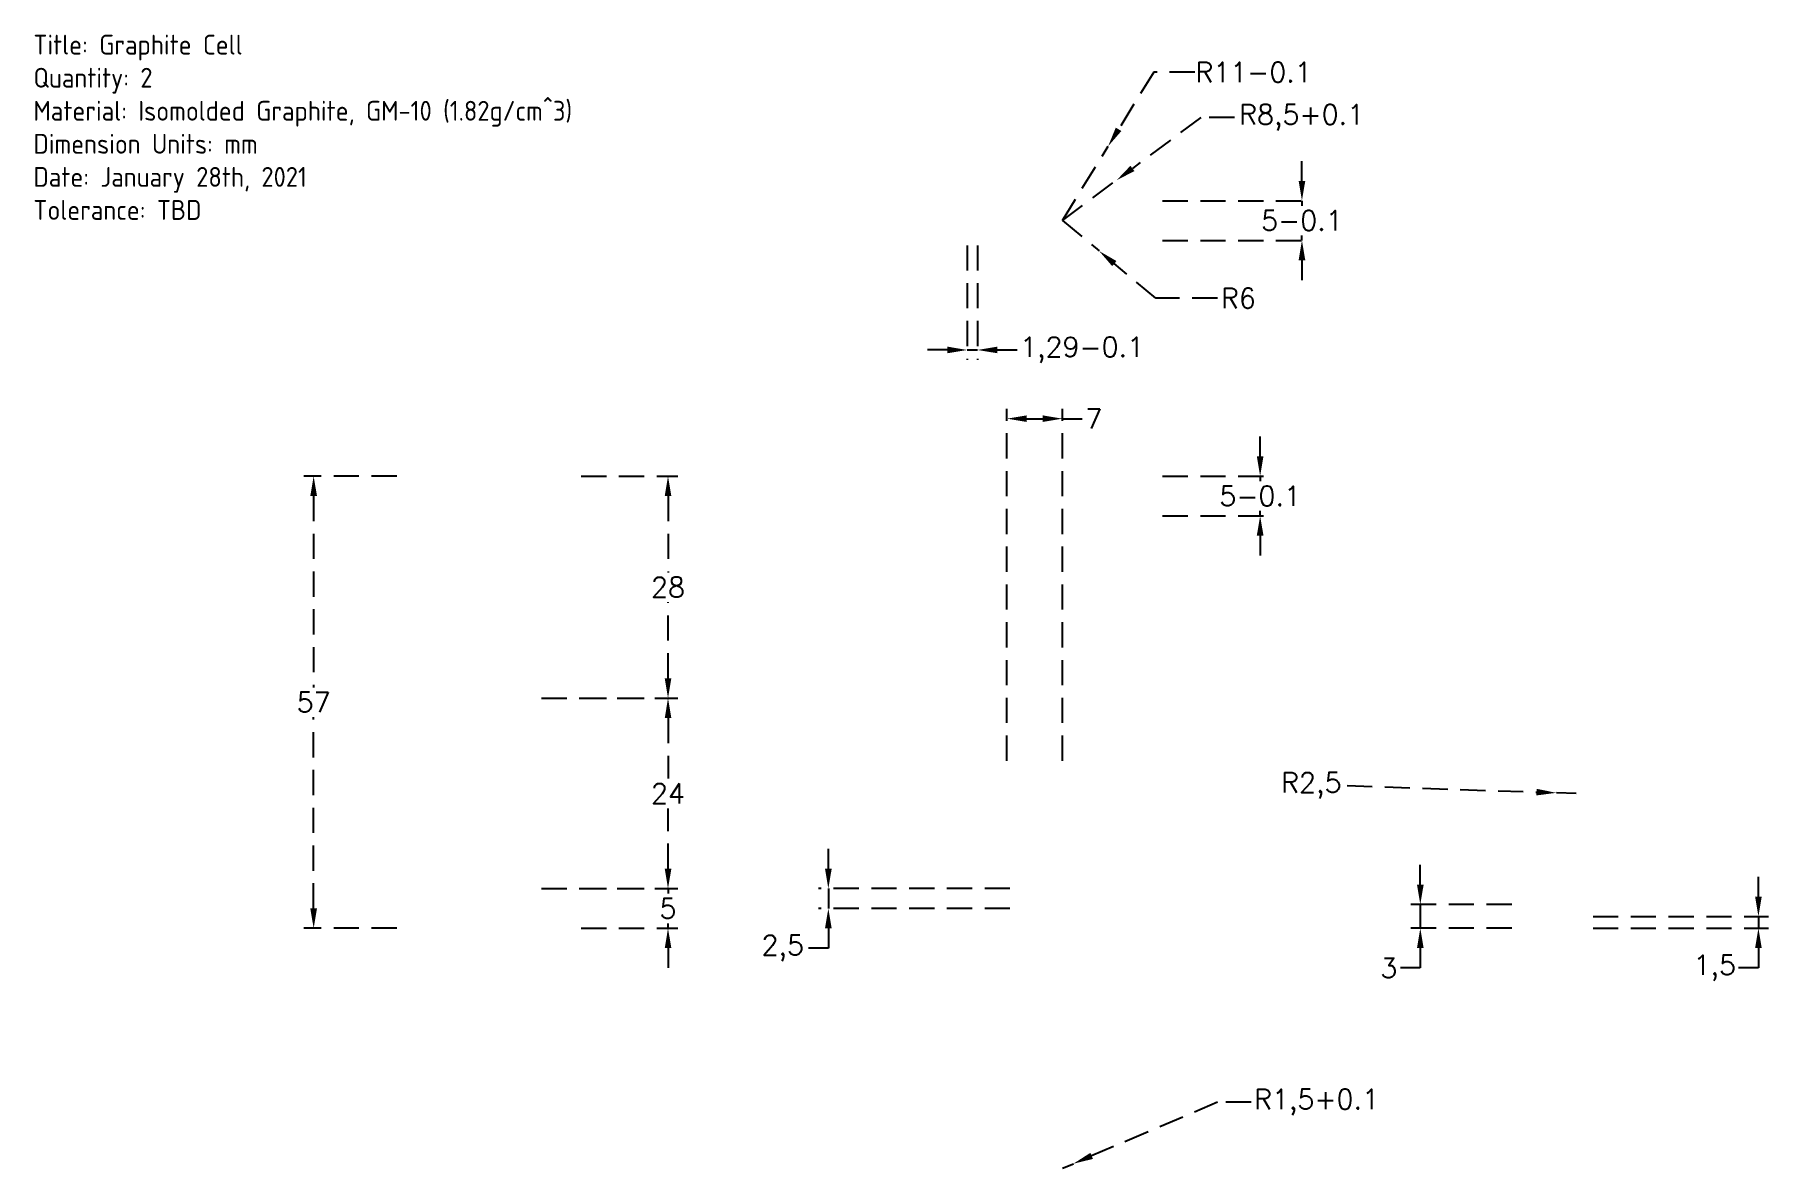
# Paper-space layout 'Cell' of a CAD drawing. Header units: millimetres. Extents: x 11 to 230, y 26 to 169.
import ezdxf

# ---------------------------------------------------------------- set-up
doc = ezdxf.new("R2010")
doc.units = ezdxf.units.MM
doc.linetypes.add('HIDDEN2', pattern=[4.7625, 3.175, -1.5875])
doc.layers.add('Cell', color=46, linetype='Continuous')
doc.layers.add('Heater', color=11, linetype='Continuous')
doc.styles.add('ISO Proportional', font='isocp.shx')
doc.styles.get("Standard").update_dxf_attribs({"font": 'simplex.shx'})
doc.dimstyles.new('ISO-25', dxfattribs={"dimtxt": 2.5, "dimasz": 2.5, "dimexe": 1.25, "dimexo": 0.625, "dimtad": 0, "dimtih": 1, "dimtoh": 1, "dimtxsty": 'Standard', "dimcen": 0, "dimadec": 0, "dimazin": 0, "dimtp": 0.1, "dimtm": 0.1, "dimtfac": 1, "dimtmove": 0, "dimatfit": 3, "dimfxl": 1, "dimarcsym": 0})

# ---------------------------------------------------------------- blocks, each defined once
blk = doc.blocks.new('*D20')
at = {"layer": 'Cell', "color": 0, "linetype": 'HIDDEN2', "lineweight": -2, "transparency": 16777216}
for p, q in [((152.13, 163.79), (147.69, 156.58)), ((157.31, 163.79), (152.13, 163.79)), ((140.62, 145.09), (146.38, 154.45))]:
    blk.add_line(p, q, dxfattribs=at)
at = {"layer": 'Cell', "color": 0, "lineweight": 5, "transparency": 16777216}
blk.add_solid([(147.34, 156.8), (148.05, 156.37), (146.38, 154.45)], dxfattribs=at)
at = {"layer": 'Defpoints', "color": 0, "lineweight": 5, "transparency": 16777216}
for p in [(146.38, 154.45), (140.62, 145.09)]:
    blk.add_point(p, dxfattribs=at)
at = {"layer": 'Cell', "color": 0, "transparency": 16777216, "insert": (164.72, 163.79), "char_height": 2.5, "attachment_point": 5}
blk.add_mtext('R11-0.1', dxfattribs=at)
blk = doc.blocks.new('*D21')
at = {"layer": 'Cell', "color": 0, "linetype": 'HIDDEN2', "lineweight": -2, "transparency": 16777216}
for p, q in [((158.06, 158.08), (149.44, 151.66)), ((162.29, 158.08), (158.06, 158.08)), ((140.62, 145.09), (147.44, 150.16))]:
    blk.add_line(p, q, dxfattribs=at)
at = {"layer": 'Cell', "color": 0, "lineweight": 5, "transparency": 16777216}
blk.add_solid([(149.19, 151.99), (149.69, 151.32), (147.44, 150.16)], dxfattribs=at)
at = {"layer": 'Defpoints', "color": 0, "lineweight": 5, "transparency": 16777216}
for p in [(147.44, 150.16), (140.62, 145.09)]:
    blk.add_point(p, dxfattribs=at)
at = {"layer": 'Cell', "color": 0, "transparency": 16777216, "insert": (170.77, 158.08), "char_height": 2.5, "attachment_point": 5}
blk.add_mtext('R8,5+0.1', dxfattribs=at)
blk = doc.blocks.new('*D22')
at = {"layer": 'Cell', "color": 0, "linetype": 'HIDDEN2', "lineweight": -2, "transparency": 16777216}
for p, q in [((140.62, 145.09), (145.24, 141.25)), ((152.41, 135.3), (147.16, 139.66)), ((160.15, 135.3), (152.41, 135.3))]:
    blk.add_line(p, q, dxfattribs=at)
at = {"layer": 'Cell', "color": 0, "lineweight": 5, "transparency": 16777216}
blk.add_solid([(147.43, 139.98), (146.89, 139.34), (145.24, 141.25)], dxfattribs=at)
at = {"layer": 'Defpoints', "color": 0, "lineweight": 5, "transparency": 16777216}
for p in [(140.62, 145.09), (145.24, 141.25)]:
    blk.add_point(p, dxfattribs=at)
at = {"layer": 'Cell', "color": 0, "transparency": 16777216, "insert": (162.8, 135.3), "char_height": 2.5, "attachment_point": 5}
blk.add_mtext('R6', dxfattribs=at)
blk = doc.blocks.new('*D23')
at = {"layer": 'Cell', "color": 0, "linetype": 'HIDDEN2', "lineweight": -2, "transparency": 16777216}
for p, q in [((170.81, 150.09), (170.81, 152.59)), ((153.25, 147.59), (172.06, 147.59)), ((170.81, 147.59), (170.81, 146.96)), ((153.25, 142.59), (172.06, 142.59)), ((170.81, 142.59), (170.81, 143.21)), ((170.81, 140.09), (170.81, 137.59))]:
    blk.add_line(p, q, dxfattribs=at)
at = {"layer": 'Cell', "color": 0, "lineweight": 5, "transparency": 16777216}
for points in [[(170.39, 150.09), (171.23, 150.09), (170.81, 147.59)], [(170.39, 140.09), (171.23, 140.09), (170.81, 142.59)]]:
    blk.add_solid(points, dxfattribs=at)
at = {"layer": 'Defpoints', "color": 0, "lineweight": 5, "transparency": 16777216}
for p in [(152.62, 147.59), (152.62, 142.59), (170.81, 142.59)]:
    blk.add_point(p, dxfattribs=at)
at = {"layer": 'Cell', "color": 0, "transparency": 16777216, "insert": (170.81, 145.09), "char_height": 2.5, "width": 1.6667, "attachment_point": 5}
blk.add_mtext('5-0.1', dxfattribs=at)
blk = doc.blocks.new('*D24')
at = {"layer": 'Cell', "color": 0, "linetype": 'HIDDEN2', "lineweight": -2, "transparency": 16777216}
for p, q in [((165.54, 115.37), (165.54, 117.87)), ((153.25, 112.87), (166.79, 112.87)), ((165.54, 112.87), (165.54, 112.24)), ((153.25, 107.87), (166.79, 107.87)), ((165.54, 107.87), (165.54, 108.49)), ((165.54, 105.37), (165.54, 102.87))]:
    blk.add_line(p, q, dxfattribs=at)
at = {"layer": 'Cell', "color": 0, "lineweight": 5, "transparency": 16777216}
for points in [[(165.12, 115.37), (165.96, 115.37), (165.54, 112.87)], [(165.12, 105.37), (165.96, 105.37), (165.54, 107.87)]]:
    blk.add_solid(points, dxfattribs=at)
at = {"layer": 'Defpoints', "color": 0, "lineweight": 5, "transparency": 16777216}
for p in [(152.62, 112.87), (152.62, 107.87), (165.54, 107.87)]:
    blk.add_point(p, dxfattribs=at)
at = {"layer": 'Cell', "color": 0, "transparency": 16777216, "insert": (165.54, 110.37), "char_height": 2.5, "attachment_point": 5}
blk.add_mtext('5-0.1', dxfattribs=at)
blk = doc.blocks.new('*D25')
at = {"layer": 'Cell', "color": 0, "linetype": 'HIDDEN2', "lineweight": -2, "transparency": 16777216}
for p, q in [((111.11, 63.37), (111.11, 65.87)), ((134, 60.87), (109.86, 60.87)), ((111.11, 60.87), (111.11, 58.37)), ((134, 58.37), (109.86, 58.37)), ((111.11, 55.87), (111.11, 53.37)), ((111.11, 53.37), (108.61, 53.37))]:
    blk.add_line(p, q, dxfattribs=at)
at = {"layer": 'Cell', "color": 0, "lineweight": 5, "transparency": 16777216}
for points in [[(110.69, 63.37), (111.53, 63.37), (111.11, 60.87)], [(110.69, 55.87), (111.53, 55.87), (111.11, 58.37)]]:
    blk.add_solid(points, dxfattribs=at)
at = {"layer": 'Defpoints', "color": 0, "lineweight": 5, "transparency": 16777216}
for p in [(134.62, 60.87), (111.11, 58.37), (134.62, 58.37)]:
    blk.add_point(p, dxfattribs=at)
at = {"layer": 'Cell', "color": 0, "transparency": 16777216, "insert": (105.37, 53.37), "char_height": 2.5, "attachment_point": 5}
blk.add_mtext('2,5', dxfattribs=at)
blk = doc.blocks.new('*D26')
at = {"layer": 'Cell', "color": 0, "linetype": 'HIDDEN2', "lineweight": -2, "transparency": 16777216}
for p, q in [((74.95, 84.87), (92.15, 84.87)), ((90.9, 82.37), (90.9, 74.74)), ((90.9, 63.37), (90.9, 70.99)), ((74.95, 60.87), (92.15, 60.87))]:
    blk.add_line(p, q, dxfattribs=at)
at = {"layer": 'Cell', "color": 0, "lineweight": 5, "transparency": 16777216}
for points in [[(90.49, 82.37), (91.32, 82.37), (90.9, 84.87)], [(90.49, 63.37), (91.32, 63.37), (90.9, 60.87)]]:
    blk.add_solid(points, dxfattribs=at)
at = {"layer": 'Defpoints', "color": 0, "lineweight": 5, "transparency": 16777216}
for p in [(74.32, 84.87), (74.32, 60.87), (90.9, 60.87)]:
    blk.add_point(p, dxfattribs=at)
at = {"layer": 'Cell', "color": 0, "transparency": 16777216, "insert": (90.9, 72.87), "char_height": 2.5, "attachment_point": 5}
blk.add_mtext('24', dxfattribs=at)
blk = doc.blocks.new('*D27')
at = {"layer": 'Cell', "color": 0, "linetype": 'HIDDEN2', "lineweight": -2, "transparency": 16777216}
for p, q in [((79.95, 112.87), (92.15, 112.87)), ((90.9, 110.37), (90.9, 100.74)), ((90.9, 87.37), (90.9, 96.99)), ((79.95, 84.87), (92.15, 84.87))]:
    blk.add_line(p, q, dxfattribs=at)
at = {"layer": 'Cell', "color": 0, "lineweight": 5, "transparency": 16777216}
for points in [[(90.49, 110.37), (91.32, 110.37), (90.9, 112.87)], [(90.49, 87.37), (91.32, 87.37), (90.9, 84.87)]]:
    blk.add_solid(points, dxfattribs=at)
at = {"layer": 'Defpoints', "color": 0, "lineweight": 5, "transparency": 16777216}
for p in [(79.32, 112.87), (79.32, 84.87), (90.9, 84.87)]:
    blk.add_point(p, dxfattribs=at)
at = {"layer": 'Cell', "color": 0, "transparency": 16777216, "insert": (90.9, 98.87), "char_height": 2.5, "attachment_point": 5}
blk.add_mtext('28', dxfattribs=at)
blk = doc.blocks.new('*D28')
at = {"layer": 'Cell', "color": 0, "linetype": 'HIDDEN2', "lineweight": -2, "transparency": 16777216}
for p, q in [((90.9, 63.37), (90.9, 65.87)), ((79.95, 60.87), (92.15, 60.87)), ((90.9, 60.87), (90.9, 60.24)), ((79.95, 55.87), (92.15, 55.87)), ((90.9, 55.87), (90.9, 56.49)), ((90.9, 53.37), (90.9, 50.87))]:
    blk.add_line(p, q, dxfattribs=at)
at = {"layer": 'Cell', "color": 0, "lineweight": 5, "transparency": 16777216}
for points in [[(90.49, 63.37), (91.32, 63.37), (90.9, 60.87)], [(90.49, 53.37), (91.32, 53.37), (90.9, 55.87)]]:
    blk.add_solid(points, dxfattribs=at)
at = {"layer": 'Defpoints', "color": 0, "lineweight": 5, "transparency": 16777216}
for p in [(79.32, 60.87), (90.9, 60.87), (79.32, 55.87)]:
    blk.add_point(p, dxfattribs=at)
at = {"layer": 'Cell', "color": 0, "transparency": 16777216, "insert": (90.9, 58.37), "char_height": 2.5, "attachment_point": 5}
blk.add_mtext('5', dxfattribs=at)
blk = doc.blocks.new('*D29')
at = {"layer": 'Cell', "color": 0, "linetype": 'HIDDEN2', "lineweight": -2, "transparency": 16777216}
for p, q in [((56.7, 112.87), (44.98, 112.87)), ((46.23, 110.37), (46.23, 86.24)), ((46.23, 58.37), (46.23, 82.49)), ((56.7, 55.87), (44.98, 55.87))]:
    blk.add_line(p, q, dxfattribs=at)
at = {"layer": 'Cell', "color": 0, "lineweight": 5, "transparency": 16777216}
for points in [[(45.81, 110.37), (46.65, 110.37), (46.23, 112.87)], [(45.81, 58.37), (46.65, 58.37), (46.23, 55.87)]]:
    blk.add_solid(points, dxfattribs=at)
at = {"layer": 'Defpoints', "color": 0, "lineweight": 5, "transparency": 16777216}
for p in [(57.32, 112.87), (46.23, 55.87), (57.32, 55.87)]:
    blk.add_point(p, dxfattribs=at)
at = {"layer": 'Cell', "color": 0, "transparency": 16777216, "insert": (46.23, 84.37), "char_height": 2.5, "attachment_point": 5}
blk.add_mtext('57', dxfattribs=at)
blk = doc.blocks.new('*D30')
at = {"layer": 'Cell', "color": 0, "linetype": 'HIDDEN2', "lineweight": -2, "transparency": 16777216}
for p, q in [((133.62, 76.99), (133.62, 121.36)), ((140.62, 76.99), (140.62, 121.36)), ((136.12, 120.11), (138.12, 120.11)), ((140.62, 120.11), (143.12, 120.11))]:
    blk.add_line(p, q, dxfattribs=at)
at = {"layer": 'Cell', "color": 0, "lineweight": 5, "transparency": 16777216}
for points in [[(136.12, 120.53), (136.12, 119.7), (133.62, 120.11)], [(138.12, 120.53), (138.12, 119.7), (140.62, 120.11)]]:
    blk.add_solid(points, dxfattribs=at)
at = {"layer": 'Defpoints', "color": 0, "lineweight": 5, "transparency": 16777216}
for p in [(140.62, 120.11), (133.62, 76.37), (140.62, 76.37)]:
    blk.add_point(p, dxfattribs=at)
at = {"layer": 'Cell', "color": 0, "transparency": 16777216, "insert": (144.58, 120.11), "char_height": 2.5, "attachment_point": 5}
blk.add_mtext('7', dxfattribs=at)
blk = doc.blocks.new('*D55')
at = {"layer": 'Cell', "color": 0, "linetype": 'HIDDEN2', "lineweight": -2, "transparency": 16777216}
for p, q in [((185.73, 61.37), (185.73, 63.87)), ((197.25, 58.87), (184.48, 58.87)), ((185.73, 58.87), (185.73, 55.87)), ((197.25, 55.87), (184.48, 55.87)), ((185.73, 53.37), (185.73, 50.87)), ((185.73, 50.87), (183.23, 50.87))]:
    blk.add_line(p, q, dxfattribs=at)
at = {"layer": 'Cell', "color": 0, "lineweight": 5, "transparency": 16777216}
for points in [[(185.31, 61.37), (186.15, 61.37), (185.73, 58.87)], [(185.31, 53.37), (186.15, 53.37), (185.73, 55.87)]]:
    blk.add_solid(points, dxfattribs=at)
at = {"layer": 'Defpoints', "color": 0, "lineweight": 5, "transparency": 16777216}
for p in [(197.88, 58.87), (185.73, 55.87), (197.88, 55.87)]:
    blk.add_point(p, dxfattribs=at)
at = {"layer": 'Cell', "color": 0, "transparency": 16777216, "insert": (181.77, 50.87), "char_height": 2.5, "attachment_point": 5}
blk.add_mtext('3', dxfattribs=at)
blk = doc.blocks.new('*D56')
at = {"layer": 'Cell', "color": 0, "linetype": 'HIDDEN2', "lineweight": -2, "transparency": 16777216}
for p, q in [((228.35, 59.87), (228.35, 62.37)), ((207.5, 57.37), (229.6, 57.37)), ((228.35, 57.37), (228.35, 55.87)), ((207.5, 55.87), (229.6, 55.87)), ((228.35, 53.37), (228.35, 50.87)), ((228.35, 50.87), (225.85, 50.87))]:
    blk.add_line(p, q, dxfattribs=at)
at = {"layer": 'Cell', "color": 0, "lineweight": 5, "transparency": 16777216}
for points in [[(227.93, 59.87), (228.77, 59.87), (228.35, 57.37)], [(227.93, 53.37), (228.77, 53.37), (228.35, 55.87)]]:
    blk.add_solid(points, dxfattribs=at)
at = {"layer": 'Defpoints', "color": 0, "lineweight": 5, "transparency": 16777216}
for p in [(206.88, 57.37), (206.88, 55.87), (228.35, 55.87)]:
    blk.add_point(p, dxfattribs=at)
at = {"layer": 'Cell', "color": 0, "transparency": 16777216, "insert": (222.84, 50.87), "char_height": 2.5, "attachment_point": 5}
blk.add_mtext('1,5', dxfattribs=at)
blk = doc.blocks.new('*D57')
at = {"layer": 'Cell', "color": 0, "linetype": 'HIDDEN2', "lineweight": -2, "transparency": 16777216}
for p, q in [((160.18, 33.95), (144.3, 27.18)), ((164.41, 33.95), (160.18, 33.95)), ((140.62, 25.62), (142, 26.2))]:
    blk.add_line(p, q, dxfattribs=at)
at = {"layer": 'Cell', "color": 0, "lineweight": 5, "transparency": 16777216}
blk.add_solid([(144.14, 27.57), (144.46, 26.8), (142, 26.2)], dxfattribs=at)
at = {"layer": 'Defpoints', "color": 0, "lineweight": 5, "transparency": 16777216}
for p in [(140.62, 25.62), (142, 26.2)]:
    blk.add_point(p, dxfattribs=at)
at = {"layer": 'Cell', "color": 0, "transparency": 16777216, "insert": (172.65, 33.95), "char_height": 2.5, "attachment_point": 5}
blk.add_mtext('R1,5+0.1', dxfattribs=at)
blk = doc.blocks.new('*D58')
at = {"layer": 'Cell', "color": 0, "linetype": 'HIDDEN2', "lineweight": -2, "transparency": 16777216}
for p, q in [((176.49, 73.86), (200.38, 73.04)), ((205.38, 72.87), (202.88, 72.95))]:
    blk.add_line(p, q, dxfattribs=at)
at = {"layer": 'Cell', "color": 0, "lineweight": 5, "transparency": 16777216}
blk.add_solid([(200.39, 73.45), (200.37, 72.62), (202.88, 72.95)], dxfattribs=at)
at = {"layer": 'Defpoints', "color": 0, "lineweight": 5, "transparency": 16777216}
for p in [(202.88, 72.95), (205.38, 72.87)]:
    blk.add_point(p, dxfattribs=at)
at = {"layer": 'Cell', "color": 0, "transparency": 16777216, "insert": (172, 73.86), "char_height": 2.5, "attachment_point": 5}
blk.add_mtext('R2,5', dxfattribs=at)
blk = doc.blocks.new('*D62')
at = {"layer": 'Defpoints', "color": 0, "lineweight": 5, "transparency": 16777216}
for p in [(128.62, 142.59), (129.91, 142.59), (129.91, 128.77)]:
    blk.add_point(p, dxfattribs=at)
at = {"layer": 'Heater', "color": 0, "linetype": 'HIDDEN2', "lineweight": -2, "transparency": 16777216}
for p, q in [((128.62, 141.96), (128.62, 127.52)), ((129.91, 141.96), (129.91, 127.52)), ((126.12, 128.77), (123.62, 128.77)), ((128.62, 128.77), (129.91, 128.77)), ((132.41, 128.77), (134.91, 128.77))]:
    blk.add_line(p, q, dxfattribs=at)
at = {"layer": 'Heater', "color": 0, "lineweight": 5, "transparency": 16777216}
for points in [[(126.12, 129.19), (126.12, 128.36), (128.62, 128.77)], [(132.41, 129.19), (132.41, 128.36), (129.91, 128.77)]]:
    blk.add_solid(points, dxfattribs=at)
at = {"layer": 'Heater', "color": 0, "transparency": 16777216, "insert": (143.09, 128.77), "char_height": 2.5, "attachment_point": 5}
blk.add_mtext('1,29-0.1', dxfattribs=at)

psp = doc.layouts.new('Cell')

# ---------------------------------------------------------------- texts
at = {"layer": 'Cell', "insert": (10.904, 168.507), "char_height": 2.5, "attachment_point": 1, "style": 'ISO Proportional'}
psp.add_mtext_dynamic_manual_height_columns('Title: Graphite Cell\\PQuantity: 2\\PMaterial: Isomolded Graphite, GM-10 (1.82g/cm^ 3)\\PDimension Units: mm\\PDate: January 28th, 2021\\PTolerance: TBD', width=74.48795, gutter_width=12.5, heights=[0], dxfattribs=at)

# ---------------------------------------------------------------- dimensions: what is measured, and where the dimension line sits
at = {"layer": 'Cell'}
for center, mpoint, text, picture, middle in [((140.621, 145.085), (146.383, 154.455), '<>-0.1', '*D20', (164.717, 163.794)), ((140.621, 145.085), (147.437, 150.164), '<>+0.1', '*D21', (170.769, 158.08)), ((140.621, 25.616), (142, 26.204), '<>+0.1', '*D57', (172.653, 33.953))]:
    dim = psp.add_radius_dim(center=center, mpoint=mpoint, text=text, dimstyle='ISO-25', override={"dimlfac": -1}, dxfattribs=at)
    dim.commit()
    dim.dimension.update_dxf_attribs({"geometry": picture, "text_midpoint": middle, "dimtype": 164})
for base, p1, p2, picture, middle in [((170.81, 142.585), (152.621, 147.585), (152.621, 142.585), '*D23', (170.81, 145.085)), ((165.541, 107.867), (152.621, 112.867), (152.621, 107.867), '*D24', (165.541, 110.367))]:
    dim = psp.add_linear_dim(base=base, p1=p1, p2=p2, angle=90, text='<>-0.1', dimstyle='ISO-25', override={"dimlfac": -1}, dxfattribs=at)
    dim.commit()
    dim.dimension.update_dxf_attribs({"geometry": picture, "text_midpoint": middle})
for center, mpoint, picture, middle in [((140.621, 145.085), (145.237, 141.253), '*D22', (162.8, 135.296)), ((205.377, 72.867), (202.878, 72.952), '*D58', (176.491, 73.855))]:
    dim = psp.add_radius_dim(center=center, mpoint=mpoint, dimstyle='ISO-25', override={"dimlfac": -1}, dxfattribs=at)
    dim.commit()
    dim.dimension.update_dxf_attribs({"geometry": picture, "text_midpoint": middle, "dimtype": 164})
dim = psp.add_linear_dim(base=(140.621, 120.114), p1=(133.621, 76.367), p2=(140.621, 76.367), dimstyle='ISO-25', override={"dimlfac": -1}, dxfattribs=at)
dim.commit()
dim.dimension.update_dxf_attribs({"geometry": '*D30', "text_midpoint": (144.579, 120.114)})
for base, p1, p2, picture, middle in [((46.23, 55.867), (57.322, 112.867), (57.322, 55.867), '*D29', (46.23, 84.367)), ((90.904, 84.867), (79.322, 112.867), (79.322, 84.867), '*D27', (90.904, 98.867)), ((90.904, 60.867), (74.322, 84.867), (74.322, 60.867), '*D26', (90.904, 72.867)), ((111.111, 58.367), (134.621, 60.867), (134.621, 58.367), '*D25', (105.367, 53.367)), ((185.729, 55.867), (197.877, 58.867), (197.877, 55.867), '*D55', (181.771, 50.867))]:
    dim = psp.add_linear_dim(base=base, p1=p1, p2=p2, angle=90, dimstyle='ISO-25', override={"dimlfac": -1}, dxfattribs=at)
    dim.commit()
    dim.dimension.update_dxf_attribs({"geometry": picture, "text_midpoint": middle})
for p1, p2, distance, picture, middle in [((79.322, 55.867), (79.322, 60.867), -11.582, '*D28', (90.904, 58.367)), ((206.877, 57.367), (206.877, 55.867), 21.472, '*D56', (222.843, 50.867))]:
    dim = psp.add_aligned_dim(p1=p1, p2=p2, distance=distance, dimstyle='ISO-25', override={"dimlfac": -1}, dxfattribs=at)
    dim.commit()
    dim.dimension.update_dxf_attribs({"geometry": picture, "text_midpoint": middle})
at = {"layer": 'Heater'}
dim = psp.add_linear_dim(base=(129.908, 128.772), p1=(128.621, 142.585), p2=(129.908, 142.585), text='<>-0.1', dimstyle='ISO-25', override={"dimlfac": -1}, dxfattribs=at)
dim.commit()
dim.dimension.update_dxf_attribs({"geometry": '*D62', "text_midpoint": (143.093, 128.772)})

doc.saveas('drawing.dxf')
